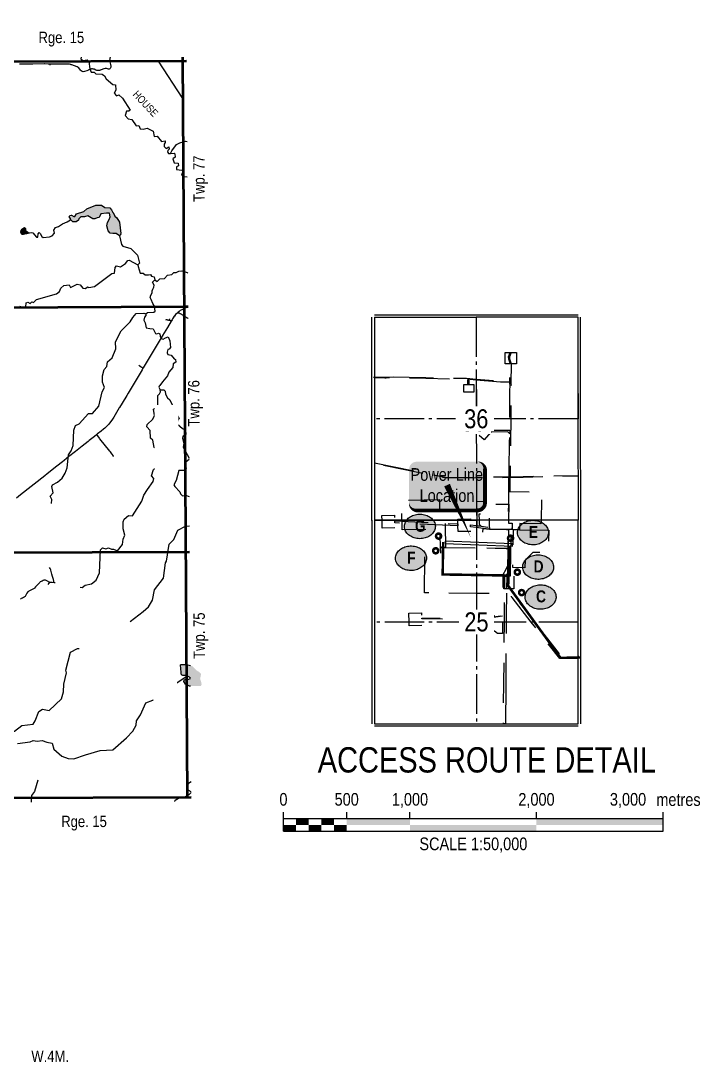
# Model space of a CAD drawing. Extents: x 393752 to 399280, y 6164171 to 6167808.
# Drawn here: x 397451 to 397987, y 6164447 to 6165274 of the extents above; entities that cross this region are included whole.
import ezdxf
from ezdxf.enums import TextEntityAlignment as Align

# ---------------------------------------------------------------- set-up
doc = ezdxf.new("R2010")
doc.units = 0
doc.header["$LTSCALE"] = 5
doc.linetypes.add('DASHED2', pattern=[9.525, 6.35, -3.175])
doc.linetypes.add('foc-QUARTERLINE', pattern=[33, 25, -3, 2, -3])
doc.layers.add('1', color=7, linetype='Continuous', lineweight=50, true_color=0x6e6e6e)
doc.layers.add('2', color=7, linetype='Continuous', true_color=0x6e6e6e)
for name, color, linetype in [('21', 160, 'Continuous'), ('24', 161, 'Continuous'), ('26', 160, 'Continuous'), ('30', 20, 'Continuous'), ('35', 37, 'Continuous'), ('36', 37, 'Continuous'), ('CG-NOTES', 7, 'Continuous'), ('DETAIL-T', 7, 'Continuous'), ('L-2', 7, 'Continuous'), ('L-QSEC', 8, 'foc-QUARTERLINE'), ('L-SEC', 7, 'Continuous'), ('L-SECQ', 8, 'foc-QUARTERLINE'), ('P-PROPOSED', 10, 'Continuous'), ('RoadSeg', 57, 'DASHED2'), ('ROUTE-MAP-ROUTE', 90, 'Continuous'), ('S-7', 6, 'Continuous'), ('T-WATER-H', 133, 'Continuous')]:
    doc.layers.add(name, color=color, linetype=linetype)
doc.styles.add('120', font='ARIALN.TTF', dxfattribs={"height": 13})
doc.styles.add('80', font='ARIALN.TTF', dxfattribs={"height": 10})
doc.styles.add('80CG', font='ARIALN.TTF', dxfattribs={"height": 10})
doc.styles.add('BOLD', font='ARIALNB.TTF')

# ---------------------------------------------------------------- blocks, each defined once
blk = doc.blocks.new('*U288')
at = {"color": 0}
for p, q in [((-150, 0), (-150, 15)), ((-150, 10), (150.24, 10)), ((-100, 10), (-100, 15)), ((-50, 10), (-50, 15)), ((50, 10), (50, 15)), ((150.24, 0), (150.24, 15)), ((-150, 0), (150.24, 0))]:
    blk.add_line(p, q, dxfattribs=at)
for points in [[(-140, 10), (-130, 10), (-140, 5), (-130, 5)], [(-120, 10), (-110, 10), (-120, 5), (-110, 5)], [(-100, 10), (-50, 10), (-100, 5), (-50, 5)], [(50, 10), (150.24, 10), (50, 5), (150.24, 5)], [(-150, 5), (-140, 5), (-150, 0), (-140, 0)], [(-130, 5), (-120, 5), (-130, 0), (-120, 0)], [(-110, 5), (-100, 5), (-110, 0), (-100, 0)], [(-50, 5), (50, 5), (-50, 0), (50, 0)]]:
    blk.add_solid(points, dxfattribs=at)
at = {"color": 0, "style": '80'}
blk.add_text('metres', height=10, dxfattribs=at).set_placement((162.24, 20), align=Align.CENTER)
at = {"color": 0, "char_height": 10, "style": '80'}
for s, insert, attachment_point in [('0', (-150, 30.21), 2), ('500', (-100, 30.21), 2), ('1,000', (-50, 30.21), 2), ('2,000', (50, 30.21), 2), ('3,000', (136.7, 30.22), 3), ('SCALE 1:50,000', (0.12, -5), 2)]:
    blk.add_mtext(s, dxfattribs=dict(at, insert=insert, attachment_point=attachment_point))
blk = doc.blocks.new('AA')
at = {"const_width": 4}
blk.add_lwpolyline([(-1, 0, 1), (1, 0, 1)], format="xyb", close=True, dxfattribs=at)
blk.add_circle((0, 0), 2)
blk = doc.blocks.new('Route_Letters')
h = blk.add_hatch(color=255)
h.dxf.hatch_style = 1
edge = h.paths.add_edge_path()
edge.add_ellipse((-0.12, 0.46), major_axis=(-11.97, 0), ratio=0.789318, start_angle=0, end_angle=360)
at = {"color": 5}
blk.add_open_spline([(-12.34, 0.46), (-12.34, -0.25), (-12.24, -0.97), (-11.72, -2.79), (-11.14, -3.88), (-9.56, -5.81), (-8.54, -6.66), (-6.22, -8.02), (-4.9, -8.54), (-2.12, -9.17), (-0.66, -9.3), (2.22, -9.13), (3.64, -8.84), (6.27, -7.89), (7.48, -7.22), (9.54, -5.6), (10.38, -4.64), (11.6, -2.54), (11.97, -1.4), (12.18, 0.91), (12.02, 2.08), (11.2, 4.3), (10.54, 5.35), (8.8, 7.2), (7.72, 7.99), (5.29, 9.24), (3.93, 9.68), (1.11, 10.18), (-0.35, 10.23), (-3.22, 9.91), (-4.61, 9.55), (-7.16, 8.47), (-8.32, 7.75), (-10.24, 6.02), (-11, 5.02), (-12.05, 2.86), (-12.32, 1.7), (-12.34, 0.52), (-12.34, 0.49), (-12.34, 0.46)], degree=3, knots=[0, 0, 0, 0, 0.219529, 0.219529, 0.575727, 0.575727, 0.931924, 0.931924, 1.288121, 1.288121, 1.644318, 1.644318, 2.000515, 2.000515, 2.356712, 2.356712, 2.712909, 2.712909, 3.069107, 3.069107, 3.425304, 3.425304, 3.781501, 3.781501, 4.137698, 4.137698, 4.493895, 4.493895, 4.850092, 4.850092, 5.20629, 5.20629, 5.562487, 5.562487, 5.918684, 5.918684, 6.274881, 6.274881, 6.283185, 6.283185, 6.283185, 6.283185], dxfattribs=at)
at = {"color": 14, "style": 'BOLD'}
blk.add_attdef('A', text='', height=9.5, dxfattribs=at).set_placement((0.22, 0.98), align=Align.MIDDLE)
blk = doc.blocks.new('*U452')
h = blk.add_hatch(color=255)
edge = h.paths.add_edge_path()
edge.add_line((-24, -20), (24, -20))
edge.add_arc((24, -14), 6, 270, 360)
edge.add_line((30, -14), (30, 12.5))
edge.add_arc((24, 12.5), 6, 0, 90)
edge.add_line((24, 18.5), (-24, 18.5))
edge.add_arc((-24, 12.5), 6, 90, 180)
edge.add_line((-30, 12.5), (-30, -14))
edge.add_arc((-24, -14), 6, 180, 270)
at = {"color": 14, "flags": 128}
blk.add_lwpolyline([(-24, -20, 3, 3, 0), (24, -20, 3, 3, 0.414214), (30, -14, 3, 3, 0), (30, 12.5, 3, 0, 0.414214), (24, 18.5, 0, 0, 0), (-24, 18.5, 0, 0, 0.414214), (-30, 12.5, 0, 0, 0), (-30, -14, 0, 3, 0.414214)], format="xyseb", close=True, dxfattribs=at)
at = {"color": 14, "style": '80'}
blk.add_attdef('ENTER_TEXT_001', (-26.85, -4.92), '', height=10, dxfattribs=at)

msp = doc.modelspace()

# ---------------------------------------------------------------- hatches: boundary and pattern name
at = {"layer": 'T-WATER-H'}
h = msp.add_hatch(color=256, dxfattribs=at)
h.dxf.hatch_style = 1
h.paths.add_polyline_path([(397528.642, 6165103.708), (397526.15, 6165105.465), (397523.403, 6165105.475), (397521.405, 6165105.732), (397519.664, 6165107.737), (397518.678, 6165111.737), (397519.186, 6165114.233), (397520.443, 6165116.726), (397521.199, 6165118.722), (397520.71, 6165121.721), (397518.462, 6165121.729), (397513.964, 6165120.996), (397512.705, 6165118.253), (397510.956, 6165118.009), (397509.204, 6165117.016), (397507.707, 6165117.271), (397503.718, 6165119.534), (397500.968, 6165118.794), (397498.22, 6165118.804), (397496.466, 6165117.062), (397496.213, 6165116.064), (397494.461, 6165114.821), (397491.713, 6165114.831), (397490.469, 6165116.084), (397489.97, 6165116.336), (397489.973, 6165117.335), (397488.979, 6165118.837), (397489.482, 6165119.835), (397490.482, 6165120.081), (397490.732, 6165120.08), (397492.477, 6165119.074), (397493.476, 6165119.071), (397494.731, 6165121.065), (397500.483, 6165123.042), (397502.987, 6165125.032), (397509.991, 6165128.004), (397514.487, 6165127.988), (397517.228, 6165126.23), (397520.973, 6165125.717), (397522.467, 6165124.213), (397523.459, 6165122.211), (397523.709, 6165122.21), (397524.948, 6165119.208), (397526.692, 6165117.953), (397528.678, 6165114.449), (397529.647, 6165105.453), (397529.396, 6165105.204), (397529.644, 6165104.703)])
h = msp.add_hatch(color=256, dxfattribs=at)
h.dxf.hatch_style = 1
h.paths.add_polyline_path([(397451.068, 6165107.854), (397451.746, 6165108.991), (397452.3, 6165109.51), (397453.013, 6165109.983), (397453.534, 6165110.174), (397453.962, 6165110.144), (397454.392, 6165109.559), (397454.5, 6165107.894), (397456.346, 6165106.618), (397456.611, 6165106.296), (397456.66, 6165105.901), (397455.264, 6165105.333), (397452.877, 6165104.751), (397451.535, 6165104.859), (397451.135, 6165105.395), (397450.829, 6165106.212), (397450.801, 6165106.955)])
h = msp.add_hatch(color=256, dxfattribs=at)
h.dxf.hatch_style = 1
h.paths.add_polyline_path([(397581.716, 6164755.903), (397580.674, 6164756.138), (397578.708, 6164756.152), (397577.67, 6164756.612), (397577.348, 6164757.894), (397577.247, 6164762.215), (397576.786, 6164763.847), (397576.81, 6164764.523), (397577.286, 6164764.887), (397581.197, 6164764.82), (397581.661, 6164764.701), (397586.187, 6164763.548), (397589.423, 6164760.286), (397591.417, 6164759.028), (397593.159, 6164757.272), (397592.397, 6164753.528), (397593.138, 6164751.277), (397593.63, 6164749.026), (397592.876, 6164747.781), (397583.884, 6164747.821), (397581.76, 6164748.895), (397580.893, 6164749.333), (397579.401, 6164751.338), (397580.155, 6164752.834), (397581.734, 6164752.984), (397582.654, 6164753.072), (397584.905, 6164753.811), (397583.909, 6164754.815), (397582.498, 6164755.726)])

# ---------------------------------------------------------------- linework, layer by layer
at = {"color": 14, "flags": 128}
msp.add_lwpolyline([(397806.215, 6164865.396, 0, 4.995, 0), (397787.512, 6164906.632, 0, 0, 0)], format="xyseb", dxfattribs=at)
at = {"layer": '1'}
for p, q in [((397156.346, 6165240.443), (397581.664, 6165241.987)), ((397582.32, 6164659.626), (397578.648, 6165244.963)), ((397384.514, 6165046.901), (397579.884, 6165047.869)), ((397579.884, 6165047.869), (397582.882, 6165047.891)), ((396961.219, 6164852.061), (397584.1, 6164853.796)), ((397585.317, 6164659.642), (396994.053, 6164657.862))]:
    msp.add_line(p, q, dxfattribs=at)
at = {"layer": '2'}
for p, q in [((397383.731, 6165241.001), (397578.667, 6165241.965)), ((397578.667, 6165241.965), (397578.648, 6165244.963)), ((397578.667, 6165241.965), (397581.664, 6165241.987)), ((397579.884, 6165047.869), (397578.667, 6165241.965)), ((397581.102, 6164853.773), (397579.884, 6165047.869)), ((397385.298, 6164852.798), (397581.102, 6164853.773)), ((397581.102, 6164853.773), (397584.1, 6164853.796)), ((397581.661, 6164764.701), (397581.102, 6164853.773)), ((397581.716, 6164755.903), (397581.661, 6164764.701)), ((397581.734, 6164752.984), (397581.716, 6164755.903)), ((397581.76, 6164748.895), (397581.734, 6164752.984)), ((397582.32, 6164659.626), (397581.76, 6164748.895)), ((397412.533, 6164658.699), (397582.32, 6164659.626)), ((397582.32, 6164659.626), (397585.317, 6164659.642))]:
    msp.add_line(p, q, dxfattribs=at)
at = {"layer": '24'}
for points in [[(397498.532, 6165244.907), (397498.174, 6165243.503), (397499.667, 6165242.248), (397503.165, 6165242.732), (397504.408, 6165241.477), (397505.131, 6165235.73), (397506.367, 6165232.977), (397508.615, 6165232.967), (397510.107, 6165231.712), (397515.101, 6165231.44), (397516.844, 6165230.183), (397518.082, 6165227.93), (397523.306, 6165223.411), (397525.552, 6165223.151), (397525.782, 6165218.904), (397524.522, 6165216.412), (397526.261, 6165214.406), (397528.262, 6165215.146), (397530.998, 6165212.636), (397537.198, 6165203.117), (397536.195, 6165202.373), (397534.196, 6165202.132), (397533.182, 6165198.89), (397535.667, 6165196.131), (397538.412, 6165195.619), (397541.885, 6165190.608), (397543.884, 6165190.848), (397545.122, 6165188.345), (397547.368, 6165188.085), (397550.618, 6165188.819), (397555.353, 6165186.549), (397556.083, 6165182.3), (397558.581, 6165182.538), (397561.809, 6165178.277), (397564.808, 6165178.763), (397564.802, 6165177.514), (397564.047, 6165176.268), (397564.038, 6165174.27), (397565.529, 6165172.765), (397567.783, 6165174.003), (397568.025, 6165172.254), (397566.771, 6165171.26), (397566.516, 6165170.013), (397567.509, 6165168.759), (397569.007, 6165168.752)], [(397569.007, 6165168.752), (397570.017, 6165170.995), (397573.786, 6165175.973), (397576.289, 6165177.211), (397580.791, 6165178.438), (397582.064, 6165178.25)], [(397569.007, 6165168.752), (397571.756, 6165168.989), (397572.503, 6165168.486), (397572.741, 6165165.987), (397570.736, 6165164.498), (397571.971, 6165161.494), (397574.967, 6165161.231), (397575.206, 6165158.981), (397573.704, 6165158.239), (397573.695, 6165156.241), (397577.938, 6165155.721), (397578.682, 6165154.469), (397577.67, 6165151.726), (397579.414, 6165150.718), (397582.24, 6165150.319)], [(397456.66, 6165105.901), (397457.547, 6165106.159), (397459.014, 6165106.233), (397460.323, 6165106.043), (397463.054, 6165102.533), (397464.053, 6165102.529), (397464.316, 6165105.276), (397465.319, 6165106.271), (397466.065, 6165105.518), (397467.303, 6165103.264), (397468.299, 6165102.51), (397473.296, 6165102.987), (397475.547, 6165103.727), (397477.305, 6165105.718), (397476.817, 6165108.218), (397478.075, 6165110.212), (397480.577, 6165111.2), (397483.583, 6165113.185), (397487.337, 6165114.667), (397489.97, 6165116.336)], [(397528.642, 6165103.708), (397530.21, 6165096.733), (397531.204, 6165095.479), (397537.689, 6165093.699), (397542.909, 6165088.427), (397544.378, 6165082.173), (397543.122, 6165080.679)], [(397449.563, 6165048.118), (397453.303, 6165046.851), (397454.805, 6165047.594), (397454.82, 6165050.843), (397456.321, 6165051.336), (397458.064, 6165050.328), (397459.319, 6165051.572), (397460.815, 6165051.066), (397463.073, 6165053.305), (397478.828, 6165057.732), (397481.335, 6165059.72), (397482.347, 6165062.464), (397484.604, 6165064.453), (397488.852, 6165064.934), (397490.091, 6165062.929), (397495.348, 6165065.404), (397497.593, 6165064.894), (397499.829, 6165062.384), (397501.826, 6165062.125), (397503.33, 6165063.368), (397504.576, 6165062.863), (397508.826, 6165063.593), (397522.611, 6165074.026), (397524.86, 6165074.266), (397525.381, 6165078.762), (397526.386, 6165080.007), (397529.379, 6165079.243), (397533.387, 6165081.724), (397535.147, 6165084.215), (397536.397, 6165084.459), (397543.122, 6165080.679)], [(397543.122, 6165080.679), (397543.366, 6165079.428), (397545.089, 6165074.172), (397547.337, 6165074.161), (397549.079, 6165072.903), (397551.577, 6165072.891), (397553.076, 6165073.134), (397554.069, 6165071.88), (397556.065, 6165071.37), (397556.552, 6165068.868)], [(397556.552, 6165068.868), (397558.544, 6165067.609), (397560.552, 6165069.599), (397564.3, 6165070.081), (397566.56, 6165072.57), (397570.059, 6165073.053), (397571.565, 6165074.795), (397573.563, 6165074.786), (397575.566, 6165075.776), (397577.815, 6165076.015), (397582.054, 6165074.744), (397582.717, 6165074.242)], [(397549.432, 6165042.152), (397550.685, 6165043.146), (397555.931, 6165043.37), (397556.933, 6165044.116), (397556.453, 6165048.119), (397554.964, 6165050.126), (397553.731, 6165053.382), (397552.989, 6165054.886), (397553.498, 6165056.884), (397554.506, 6165058.629), (397554.513, 6165060.129), (397555.019, 6165061.626), (397555.776, 6165063.122), (397556.033, 6165064.621), (397554.796, 6165067.127), (397556.552, 6165068.868)], [(397475.032, 6164892.221), (397475.296, 6164895.221), (397473.811, 6164897.979), (397476.32, 6164900.466), (397475.346, 6164905.473), (397475.853, 6164906.971), (397479.608, 6164908.951), (397483.369, 6164912.182), (397485.886, 6164916.17), (397487.405, 6164920.413), (397488.454, 6164930.662), (397490.466, 6164933.652), (397491.985, 6164937.896), (397492.545, 6164950.149), (397493.812, 6164953.894), (397496.814, 6164955.129), (397504.096, 6164963.346), (397507.343, 6164963.329), (397512.365, 6164969.056), (397514.917, 6164980.299), (397516.932, 6164983.791), (397515.205, 6164988.051), (397515.23, 6164993.054), (397516.503, 6164998.049), (397518.762, 6165000.539), (397519.279, 6165004.038), (397522.791, 6165007.272), (397525.822, 6165014.26), (397525.6, 6165020.013), (397530.136, 6165028.493), (397537.164, 6165035.71), (397539.178, 6165039.201), (397541.941, 6165042.438), (397547.936, 6165042.659), (397549.432, 6165042.152)], [(397549.432, 6165042.152), (397549.425, 6165040.652), (397548.42, 6165039.406), (397547.909, 6165037.158), (397548.897, 6165034.903), (397549.385, 6165032.4), (397549.877, 6165030.897), (397552.621, 6165030.383), (397555.367, 6165030.12), (397557.098, 6165026.61), (397558.096, 6165026.355), (397559.597, 6165026.847), (397560.593, 6165026.342), (397560.833, 6165024.34), (397561.574, 6165022.585), (397563.07, 6165022.077), (397565.072, 6165023.068), (397567.074, 6165023.808), (397568.557, 6165020.799), (397569.031, 6165015.543), (397568.025, 6165014.047), (397566.775, 6165013.804), (397566.266, 6165011.805), (397566.263, 6165011.305), (397566.755, 6165009.801), (397569.5, 6165009.286), (397571.983, 6165006.521), (397572.979, 6165006.016), (397573.218, 6165003.763), (397571.214, 6165002.522), (397570.949, 6164999.521), (397567.686, 6164996.035), (397566.672, 6164993.038), (397562.653, 6164988.305), (397560.64, 6164985.314), (397560.138, 6164984.816), (397559.885, 6164984.067), (397560.874, 6164982.059)], [(397497.679, 6164825.834), (397499.177, 6164825.825), (397501.682, 6164827.56), (397506.68, 6164828.53), (397510.19, 6164831.509), (397512.964, 6164837.243), (397513.552, 6164855.491), (397515.307, 6164856.981), (397517.8, 6164856.216), (397520.051, 6164856.953), (397522.293, 6164855.939), (397524.04, 6164855.929), (397527.03, 6164854.661), (397531.049, 6164859.638), (397531.569, 6164863.886), (397532.834, 6164867.13), (397531.61, 6164872.139), (397531.637, 6164877.641), (397532.396, 6164879.638), (397535.906, 6164882.618), (397538.901, 6164882.35), (397546.449, 6164894.062), (397547.971, 6164898.806), (397550.74, 6164903.293), (397555.265, 6164909.521), (397555.776, 6164911.77), (397554.04, 6164914.032), (397555.563, 6164919.028), (397561.827, 6164923.495), (397563.338, 6164925.989), (397557.893, 6164935.53), (397556.149, 6164936.291), (397554.93, 6164942.053), (397553.191, 6164943.815), (397552.971, 6164949.822), (397550.239, 6164952.59), (397550.498, 6164954.59), (397555.014, 6164958.819), (397556.276, 6164961.565), (397555.552, 6164966.574), (397557.057, 6164967.817), (397558.057, 6164968.061), (397559.064, 6164969.808), (397559.103, 6164977.565), (397560.358, 6164978.809), (397561.115, 6164980.306), (397560.874, 6164982.059)], [(397560.874, 6164982.059), (397563.62, 6164982.044), (397564.864, 6164981.037), (397565.101, 6164978.533), (397566.584, 6164975.522), (397568.574, 6164974.009), (397575.739, 6164958.953), (397574.989, 6164958.707), (397574.222, 6164955.207), (397578.448, 6164951.428), (397580.939, 6164950.412), (397581.17, 6164946.657), (397578.667, 6164945.42), (397578.408, 6164943.669), (397579.637, 6164939.908), (397579.122, 6164936.657), (397583.634, 6164927.95)], [(397583.642, 6164926.811), (397581.31, 6164925.131), (397580.314, 6164925.638), (397580.059, 6164924.638), (397581.285, 6164920.126), (397579.777, 6164918.133), (397575.532, 6164918.158), (397573.496, 6164910.413), (397571.731, 6164906.921), (397572.472, 6164905.415), (397576.446, 6164901.387), (397576.937, 6164899.633), (397578.427, 6164898.123), (397580.926, 6164898.608), (397583.825, 6164897.542)], [(397537.245, 6164798.853), (397547.27, 6164806.789), (397551.532, 6164810.513), (397554.803, 6164815.742), (397556.34, 6164823.981), (397563.376, 6164833.188), (397564.932, 6164845.18), (397565.937, 6164846.424), (397568.001, 6164859.914), (397571.514, 6164863.644), (397574.797, 6164871.127), (397580.803, 6164874.092), (397583.971, 6164874.317)], [(397437.194, 6164707.748), (397439.202, 6164709.985), (397445.704, 6164712.197), (397451.468, 6164716.66), (397460.461, 6164717.608), (397461.972, 6164720.347), (397465.002, 6164727.574), (397467.758, 6164729.556), (397473.246, 6164728.525), (397482.777, 6164737.712), (397484.551, 6164743.198), (397484.579, 6164749.193), (397486.869, 6164758.173), (397486.38, 6164760.425), (397489.943, 6164774.646), (397495.449, 6164777.362), (397496.698, 6164777.604)], [(397448.155, 6164702.442), (397458.148, 6164703.635), (397460.4, 6164704.621), (397463.643, 6164704.103), (397467.642, 6164704.83), (397471.38, 6164703.31), (397475.371, 6164702.538), (397476.847, 6164697.785), (397483.063, 6164692.256), (397488.049, 6164690.479), (397492.542, 6164690.204), (397501.795, 6164693.396), (397513.545, 6164696.824), (397523.534, 6164697.265), (397534.315, 6164706.94), (397539.333, 6164712.155), (397541.852, 6164716.884), (397542.118, 6164720.379), (397545.385, 6164725.105), (397549.424, 6164734.571), (397554.926, 6164736.537), (397556.179, 6164737.528), (397556.2, 6164742.024), (397556.96, 6164744.268), (397562.456, 6164744.984), (397564.712, 6164746.969), (397567.963, 6164748.198), (397570.959, 6164748.181), (397581.247, 6164755.345), (397582.498, 6164755.726)], [(397464.248, 6164673.384), (397461.46, 6164664.411), (397459.198, 6164661.177), (397458.946, 6164655.954)], [(397585.29, 6164664.107), (397583.061, 6164665.46), (397582.567, 6164666.711), (397583.336, 6164670.95), (397585.237, 6164672.454)], [(397572.518, 6164656.574), (397572.788, 6164657.533), (397577.045, 6164660.254), (397579.539, 6164659.74), (397583.794, 6164661.962), (397585.292, 6164663.656)]]:
    msp.add_lwpolyline(points, dxfattribs=at)
at = {"layer": '26'}
msp.add_line((397582.498, 6164755.726), (397581.716, 6164755.903), dxfattribs=at)
for points in [[(397489.97, 6165116.336), (397489.973, 6165117.335), (397488.979, 6165118.837), (397489.482, 6165119.835), (397490.482, 6165120.081), (397490.732, 6165120.08), (397492.477, 6165119.074), (397493.476, 6165119.071), (397494.731, 6165121.065), (397500.483, 6165123.042), (397502.987, 6165125.032), (397509.991, 6165128.004), (397514.487, 6165127.988), (397517.228, 6165126.23), (397520.973, 6165125.717), (397522.467, 6165124.213), (397523.459, 6165122.211), (397523.709, 6165122.21), (397524.948, 6165119.208), (397526.692, 6165117.953), (397528.678, 6165114.449), (397529.647, 6165105.453), (397529.396, 6165105.204), (397529.644, 6165104.703), (397528.642, 6165103.708)], [(397523.403, 6165105.475), (397521.405, 6165105.732), (397519.664, 6165107.737), (397518.678, 6165111.737), (397519.186, 6165114.233), (397520.443, 6165116.726), (397521.199, 6165118.722), (397520.71, 6165121.721), (397518.462, 6165121.729), (397513.964, 6165120.996), (397512.705, 6165118.253), (397510.956, 6165118.009), (397509.204, 6165117.016), (397507.707, 6165117.271), (397503.718, 6165119.534), (397500.968, 6165118.794), (397498.22, 6165118.804), (397496.466, 6165117.062), (397496.213, 6165116.064), (397494.461, 6165114.821), (397491.713, 6165114.831), (397490.469, 6165116.084), (397489.97, 6165116.336)], [(397456.66, 6165105.901), (397455.264, 6165105.333), (397452.877, 6165104.751), (397451.535, 6165104.859), (397451.135, 6165105.395), (397450.829, 6165106.212), (397450.801, 6165106.955), (397451.068, 6165107.854)], [(397451.068, 6165107.854), (397451.746, 6165108.991), (397452.3, 6165109.51), (397453.013, 6165109.983), (397453.534, 6165110.174), (397453.962, 6165110.144), (397454.392, 6165109.559), (397454.5, 6165107.894), (397456.346, 6165106.618), (397456.611, 6165106.296), (397456.66, 6165105.901)], [(397528.642, 6165103.708), (397526.15, 6165105.465), (397523.403, 6165105.475)], [(397577.348, 6164757.894), (397577.247, 6164762.215), (397576.786, 6164763.847), (397576.81, 6164764.523), (397577.286, 6164764.887), (397581.197, 6164764.82), (397581.661, 6164764.701)], [(397581.661, 6164764.701), (397584.663, 6164763.937)], [(397581.716, 6164755.903), (397580.674, 6164756.138), (397578.708, 6164756.152), (397577.67, 6164756.612), (397577.348, 6164757.894)], [(397581.76, 6164748.895), (397580.893, 6164749.333), (397579.401, 6164751.338), (397580.155, 6164752.834), (397581.734, 6164752.984)], [(397581.734, 6164752.984), (397582.654, 6164753.072), (397584.727, 6164753.753)], [(397584.726, 6164753.992), (397583.909, 6164754.815), (397582.498, 6164755.726)], [(397584.764, 6164747.817), (397583.884, 6164747.821), (397581.76, 6164748.895)]]:
    msp.add_lwpolyline(points, dxfattribs=at)
at = {"layer": '30'}
for p, q in [((397535.557, 6164979.439), (397534.38, 6164977.482)), ((397471.524, 6164915.504), (397469.745, 6164914.091))]:
    msp.add_line(p, q, dxfattribs=at)
for points in [[(397578.853, 6165212.2), (397559.443, 6165241.87)], [(397574.523, 6165042.873), (397574.404, 6165042.775), (397573.99, 6165042.408), (397573.047, 6165041.433), (397572.145, 6165040.308), (397572.012, 6165040.141), (397571.222, 6165038.994), (397570.693, 6165038.16), (397570.273, 6165037.391), (397569.679, 6165036.413)], [(397582.885, 6165047.395), (397582.583, 6165047.274), (397582.538, 6165047.256), (397581.217, 6165046.665), (397580.38, 6165046.382), (397579.622, 6165046.021), (397578.55, 6165045.579), (397577.904, 6165045.262), (397576.693, 6165044.553), (397575.832, 6165043.948), (397575.138, 6165043.378), (397574.523, 6165042.873)], [(397569.679, 6165036.413), (397569.554, 6165036.209), (397566.518, 6165031.132), (397562.74, 6165024.817), (397562.643, 6165024.655), (397562.546, 6165024.493), (397562.503, 6165024.422), (397562.406, 6165024.259), (397550.678, 6165004.682), (397547.409, 6164999.223), (397547.254, 6164998.966)], [(397547.254, 6164998.966), (397546.495, 6164997.698), (397535.557, 6164979.439)], [(397534.38, 6164977.482), (397530.747, 6164971.44), (397530.699, 6164971.361), (397528.727, 6164968.049), (397528.504, 6164967.673), (397524.087, 6164960.254), (397522.666, 6164958.053), (397520.836, 6164955.6), (397520.133, 6164954.756), (397519.258, 6164953.793), (397517.122, 6164951.742), (397515.986, 6164950.782), (397514.169, 6164949.362), (397511.407, 6164947.181), (397510.668, 6164946.542)], [(397510.668, 6164946.542), (397508.859, 6164945.173), (397506.839, 6164943.544), (397504.797, 6164941.952), (397503.837, 6164941.1), (397499.206, 6164937.465), (397494.032, 6164933.339), (397491.926, 6164931.704), (397491.769, 6164931.582), (397491.612, 6164931.46), (397490.715, 6164930.764), (397490.558, 6164930.642), (397490.401, 6164930.52), (397488.636, 6164929.15), (397484.911, 6164926.119), (397483.584, 6164925.067), (397479.276, 6164921.651), (397471.524, 6164915.504)], [(397469.745, 6164914.091), (397450.548, 6164898.986), (397447.281, 6164896.333), (397447.24, 6164896.301)]]:
    msp.add_lwpolyline(points, dxfattribs=at)
at = {"layer": '35'}
msp.add_lwpolyline([(397547.254, 6164998.966), (397546.324, 6164999.488), (397545.931, 6164999.925), (397545.523, 6165000.28), (397545.135, 6165000.507), (397544.486, 6165001.02), (397544.283, 6165001.145), (397543.96, 6165001.344)], dxfattribs=at)
at = {"layer": '36'}
for p, q in [((397473.653, 6165239.539), (397473.641, 6165238.728)), ((397505.58, 6165235.37), (397505.923, 6165233.723)), ((397477.895, 6164829.405), (397477.106, 6164829.499))]:
    msp.add_line(p, q, dxfattribs=at)
for points in [[(397473.653, 6165239.539), (397472.457, 6165239.542), (397469.477, 6165239.55), (397469.469, 6165239.55), (397469.293, 6165239.551), (397460.276, 6165239.366), (397452.467, 6165239.345), (397449.587, 6165239.337)], [(397505.58, 6165235.37), (397504.347, 6165234.844), (397503.931, 6165234.679), (397503.573, 6165234.484), (397502.809, 6165234.192), (397501.066, 6165233.61), (397500.072, 6165233.457), (397499.101, 6165233.667), (397498.277, 6165234.218), (397497.816, 6165234.75), (397496.447, 6165236.476), (397495.914, 6165236.887), (397495.147, 6165237.194), (397490.999, 6165238.771), (397490.316, 6165239.011), (397490.155, 6165239.068), (397490.08, 6165239.094), (397489.103, 6165239.311), (397488.942, 6165239.347), (397488.782, 6165239.361), (397487.863, 6165239.445), (397487.371, 6165239.463), (397486.25, 6165239.506), (397476.693, 6165239.531), (397476.675, 6165239.531), (397476.067, 6165239.533), (397474.574, 6165239.537), (397473.653, 6165239.539)], [(397521.572, 6165239.049), (397521.806, 6165237.753), (397521.816, 6165237.018), (397521.7, 6165236.491), (397521.413, 6165235.916), (397520.995, 6165235.609), (397520.564, 6165235.487), (397520.064, 6165235.552), (397518.309, 6165236.044), (397517.851, 6165236.104), (397517.403, 6165236.014), (397516.208, 6165235.63), (397514.091, 6165234.806), (397513.592, 6165234.658), (397513.569, 6165234.651), (397513.462, 6165234.631), (397512.926, 6165234.531), (397512.359, 6165234.426), (397511.543, 6165234.361), (397510.78, 6165234.467), (397510.07, 6165234.724), (397508.546, 6165235.377), (397507.873, 6165235.584), (397507.23, 6165235.683), (397506.68, 6165235.669), (397506.044, 6165235.528), (397505.58, 6165235.37)], [(397521.364, 6165244.923), (397521.3, 6165244.735), (397521.105, 6165244.1), (397520.996, 6165243.617), (397520.947, 6165243.165), (397520.942, 6165243.059), (397520.918, 6165242.474), (397521.01, 6165241.741), (397521.11, 6165241.286), (397521.572, 6165239.049)], [(397582.942, 6165038.331), (397582.915, 6165038.339), (397582.562, 6165038.497), (397582.225, 6165038.716), (397581.957, 6165038.963), (397581.549, 6165039.207), (397581.144, 6165039.354), (397580.698, 6165039.396), (397580.021, 6165039.582), (397579.738, 6165039.732), (397579.459, 6165040.045), (397579.121, 6165040.338), (397578.655, 6165040.869), (397578.263, 6165041.174), (397577.845, 6165041.505), (397577.341, 6165041.79), (397576.556, 6165042.112), (397575.84, 6165042.462), (397574.997, 6165042.687), (397574.523, 6165042.873)], [(397567.962, 6165036.795), (397567.8, 6165036.782), (397567.178, 6165036.958), (397566.651, 6165037.159), (397566.322, 6165037.22), (397566.078, 6165037.265), (397565.486, 6165037.18), (397564.965, 6165037.096)], [(397567.962, 6165036.795), (397568.171, 6165037.195), (397568.328, 6165037.602), (397568.393, 6165037.842), (397568.388, 6165038.055)], [(397569.679, 6165036.413), (397569.087, 6165036.622), (397568.562, 6165036.729), (397568.227, 6165036.816), (397567.962, 6165036.795)], [(397523.534, 6164929.213), (397523.911, 6164929.71), (397522.752, 6164931.263), (397521.484, 6164932.962), (397521.092, 6164933.45), (397513.244, 6164943.222), (397512.803, 6164943.829), (397510.668, 6164946.542)], [(397477.106, 6164829.499), (397476.443, 6164832.114), (397475.804, 6164834.292), (397475.272, 6164836.106), (397474.385, 6164839.29), (397474.302, 6164839.578), (397474.156, 6164840.078), (397473.831, 6164840.651), (397473.317, 6164841.394)], [(397473.255, 6164829.884), (397472.611, 6164830.215), (397472.258, 6164830.423), (397471.306, 6164830.877), (397470.68, 6164831.328), (397470.232, 6164831.535), (397470.065, 6164831.564), (397469.835, 6164831.605), (397469.458, 6164831.597), (397468.898, 6164831.476), (397468.286, 6164831.248), (397467.478, 6164830.785), (397466.683, 6164830.446), (397466.085, 6164830.115), (397465.728, 6164829.767), (397464.554, 6164828.452), (397462.448, 6164826.347), (397461.572, 6164825.252), (397461.198, 6164824.919), (397460.799, 6164824.673), (397458.666, 6164823.66), (397458.013, 6164823.381), (397457.609, 6164823.107), (397457.133, 6164822.903), (397456.695, 6164822.646), (397456.289, 6164822.292), (397455.541, 6164821.129), (397454.948, 6164820.035), (397454.131, 6164818.643), (397453.736, 6164818.22), (397453.384, 6164817.959), (397452.849, 6164817.677), (397451.919, 6164817.264), (397451.081, 6164816.95), (397450.363, 6164816.574)], [(397473.255, 6164829.884), (397473.255, 6164829.884), (397472.859, 6164829.137), (397472.019, 6164828.139)], [(397477.106, 6164829.499), (397475.392, 6164829.702), (397474.653, 6164829.707), (397474.585, 6164829.708), (397473.83, 6164829.706), (397473.418, 6164829.801), (397473.255, 6164829.884)]]:
    msp.add_lwpolyline(points, dxfattribs=at)
at = {"layer": 'L-QSEC', "color": 253, "ltscale": 0.25}
msp.add_line((397810.589, 6164958.968), (397730.208, 6164958.968), dxfattribs=at)
at = {"layer": 'L-SEC'}
for p, q in [((397730.208, 6165041.358), (397810.589, 6165041.358)), ((397730.208, 6165039.348), (397810.589, 6165039.348))]:
    msp.add_line(p, q, dxfattribs=at)
at = {"layer": 'L-SEC', "color": 253}
for p, q in [((397728.199, 6164958.968), (397728.199, 6165039.348)), ((397730.208, 6165039.348), (397730.208, 6164958.968)), ((397728.199, 6164878.587), (397728.199, 6164958.968)), ((397730.208, 6164958.968), (397730.208, 6164878.587)), ((397810.589, 6164878.587), (397730.208, 6164878.587))]:
    msp.add_line(p, q, dxfattribs=at)
at = {"layer": 'L-SEC', "color": 253, "flags": 128}
for points in [[(397810.589, 6165041.359), (397891.027, 6165041.359)], [(397891.027, 6165039.348), (397810.589, 6165039.348)], [(397890.895, 6165039.37), (397890.939, 6164999.232)], [(397892.947, 6164999.237), (397892.902, 6165039.374)], [(397890.877, 6164999.246), (397890.942, 6164959.104)], [(397890.939, 6164999.232), (397890.984, 6164959.095)], [(397892.991, 6164959.099), (397892.947, 6164999.237)], [(397890.942, 6164959.104), (397891.165, 6164878.856)], [(397893.177, 6164878.856), (397892.949, 6164959.109)], [(397728.278, 6164878.856), (397728.278, 6164878.88)], [(397728.278, 6164798.418), (397728.278, 6164878.856)], [(397730.289, 6164878.88), (397730.289, 6164878.856)], [(397730.289, 6164878.856), (397730.289, 6164798.418)], [(397810.727, 6164878.856), (397730.289, 6164878.856)], [(397810.718, 6164878.834), (397770.547, 6164878.845)], [(397850.884, 6164878.833), (397810.718, 6164878.834)], [(397891.165, 6164878.856), (397810.727, 6164878.856)], [(397891.05, 6164878.831), (397850.884, 6164878.833)], [(397891.165, 6164798.418), (397891.165, 6164878.856)], [(397893.177, 6164798.418), (397893.177, 6164878.856)], [(397728.278, 6164717.98), (397728.278, 6164798.418)], [(397730.289, 6164798.418), (397730.289, 6164717.98)], [(397891.165, 6164717.98), (397891.165, 6164798.418)], [(397893.177, 6164717.98), (397893.177, 6164798.418)], [(397730.289, 6164717.98), (397810.727, 6164717.98)], [(397810.727, 6164715.969), (397730.289, 6164715.969)], [(397810.727, 6164717.98), (397891.165, 6164717.98)], [(397891.165, 6164715.969), (397810.727, 6164715.969)]]:
    msp.add_lwpolyline(points, dxfattribs=at)
at = {"layer": 'L-SEC', "flags": 128}
for points in [[(397891.165, 6164878.856), (397891.165, 6164878.847)], [(397893.177, 6164878.856), (397893.177, 6164878.847)]]:
    msp.add_lwpolyline(points, dxfattribs=at)
at = {"layer": 'L-SECQ', "color": 253, "ltscale": 0.25, "flags": 128}
for points in [[(397810.497, 6165039.325), (397810.608, 6164962.07)], [(397810.589, 6165039.348), (397810.66, 6164962.102)], [(397890.922, 6164959.067), (397814.081, 6164959.076)], [(397810.618, 6164955.085), (397810.727, 6164878.826)], [(397810.727, 6164878.856), (397810.727, 6164798.418)], [(397810.727, 6164798.418), (397730.289, 6164798.418)], [(397810.727, 6164798.418), (397810.727, 6164717.98)], [(397891.165, 6164798.418), (397810.727, 6164798.418)]]:
    msp.add_lwpolyline(points, dxfattribs=at)
at = {"layer": 'P-PROPOSED', "flags": 128}
msp.add_lwpolyline([(397785.9, 6164860.431), (397839.233, 6164858.35), (397839.311, 6164860.348), (397785.9, 6164862.431)], close=True, dxfattribs=at)
at = {"layer": 'RoadSeg', "flags": 128}
for points in [[(397837.481, 6165011.513), (397835.993, 6165008.13), (397835.978, 6165006.433), (397837.26, 6165002.522), (397833.397, 6165002.564), (397833.503, 6165011.55), (397837.481, 6165011.513)], [(397837.453, 6164913.282), (397836.654, 6164913.267), (397836.527, 6164918.705), (397836.974, 6164940.889), (397837.007, 6164947.169), (397837.023, 6164950.187), (397837.069, 6164959.089), (397837.183, 6164981.253), (397837.325, 6164985.41), (397837.118, 6164986.932), (397837.127, 6164987.936), (397837.128, 6164988.035), (397837.135, 6164988.836), (397837.148, 6164990.227), (397837.26, 6165002.522), (397835.978, 6165006.433), (397835.993, 6165008.13), (397837.481, 6165011.513), (397838.28, 6165011.507), (397836.79, 6165007.958), (397836.778, 6165006.558), (397838.106, 6165002.508), (397837.917, 6164986.979), (397838.123, 6164985.476), (397837.982, 6164981.232), (397837.867, 6164959.089), (397837.773, 6164940.875), (397837.326, 6164918.707), (397837.453, 6164913.282)], [(397842.386, 6165002.587), (397842.384, 6165002.454), (397838.106, 6165002.508), (397836.778, 6165006.558), (397836.79, 6165007.958), (397838.28, 6165011.507), (397839.08, 6165011.494), (397842.49, 6165011.443), (397842.407, 6165004.427), (397842.386, 6165002.587)], [(397744.969, 6164992.241), (397757.631, 6164991.942), (397770.778, 6164991.632), (397792.377, 6164991.122), (397798.667, 6164991.26), (397800.595, 6164991.303), (397802.701, 6164991.128), (397802.783, 6164991.122), (397810.437, 6164990.487), (397829.876, 6164988.875), (397835.639, 6164988.764), (397835.805, 6164988.925), (397837.148, 6164990.227), (397837.135, 6164988.836), (397837.128, 6164988.035), (397837.127, 6164987.936), (397829.835, 6164988.077), (397810.438, 6164989.685), (397802.744, 6164990.324), (397802.666, 6164990.329), (397800.571, 6164990.503), (397798.652, 6164990.461), (397792.376, 6164990.323), (397770.817, 6164990.832), (397757.729, 6164991.141), (397744.975, 6164991.442), (397739.413, 6164991.225), (397738.296, 6164991.182), (397730.017, 6164991.343), (397730.017, 6164992.142), (397738.288, 6164991.981), (397739.414, 6164992.025), (397744.969, 6164992.241)], [(397804.029, 6164986.116), (397804.729, 6164986.117), (397808.722, 6164986.123), (397808.731, 6164980.131), (397800.743, 6164980.12), (397800.735, 6164986.111), (397804.029, 6164986.116)], [(397804.723, 6164990.159), (397804.729, 6164986.117), (397804.029, 6164986.116), (397804.023, 6164990.217), (397804.723, 6164990.159)], [(397837.023, 6164950.187), (397837.007, 6164947.169), (397835.503, 6164948.679), (397822.054, 6164948.588), (397816.841, 6164942.519), (397810.781, 6164947.724), (397817.287, 6164955.3), (397823.348, 6164950.094), (397837.023, 6164950.187)], [(397730.095, 6164924.374), (397786.964, 6164912.73), (397810.545, 6164912.984), (397836.224, 6164913.259), (397836.447, 6164913.264), (397847.689, 6164913.47), (397890.943, 6164914.282), (397890.944, 6164913.583), (397847.702, 6164912.771), (397836.231, 6164912.56), (397810.546, 6164912.284), (397786.896, 6164912.03), (397730.096, 6164923.66), (397730.095, 6164924.374)], [(397837.23, 6164911.78), (397837.114, 6164901.477), (397836.315, 6164901.49), (397836.43, 6164911.765), (397836.439, 6164912.563), (397837.239, 6164912.579), (397837.23, 6164911.78)], [(397861.776, 6164878.745), (397861.736, 6164876.124), (397844.943, 6164876.377), (397844.868, 6164871.381), (397838.908, 6164871.484), (397838.982, 6164876.488), (397836.827, 6164876.513), (397836.028, 6164876.522), (397836.054, 6164878.748), (397836.203, 6164891.47), (397836.315, 6164901.49), (397837.114, 6164901.477), (397862.112, 6164901.101), (397861.776, 6164878.745)], [(397785.953, 6164874.914), (397786.392, 6164857.254), (397782.394, 6164857.311), (397782.03, 6164871.925), (397752.081, 6164871.179), (397751.949, 6164876.504), (397751.911, 6164878.006), (397751.892, 6164878.768), (397751.497, 6164894.637), (397781.446, 6164895.382), (397781.86, 6164878.758), (397785.857, 6164878.757), (397785.915, 6164876.415), (397785.953, 6164874.914)], [(397812.881, 6164875.828), (397814.404, 6164874.132), (397811.415, 6164874.533), (397811.31, 6164878.751), (397811.187, 6164883.649), (397810.938, 6164893.632), (397818.924, 6164893.832), (397819.174, 6164883.849), (397812.685, 6164883.686), (397812.808, 6164878.751), (397812.881, 6164875.828)], [(397838.982, 6164876.488), (397838.908, 6164871.484), (397837.95, 6164871.498), (397836.751, 6164871.516), (397835.937, 6164871.528), (397834.453, 6164871.549), (397820.933, 6164871.746), (397820.96, 6164873.254), (397821.021, 6164876.712), (397821.051, 6164878.75), (397821.242, 6164891.688), (397836.203, 6164891.47), (397836.054, 6164878.748), (397836.028, 6164876.522), (397836.827, 6164876.513), (397838.982, 6164876.488)], [(397746.263, 6164872.889), (397736.281, 6164872.642), (397736.128, 6164878.773), (397736.032, 6164882.626), (397746.012, 6164882.872), (397746.115, 6164878.77), (397746.128, 6164878.276), (397746.166, 6164876.775), (397746.263, 6164872.889)], [(397796.069, 6164875.94), (397796.107, 6164874.439), (397746.166, 6164876.775), (397746.128, 6164878.276), (397796.069, 6164875.94)], [(397806.207, 6164870.088), (397796.22, 6164869.842), (397796.107, 6164874.439), (397796.069, 6164875.94), (397796, 6164878.755), (397795.974, 6164879.823), (397805.957, 6164880.073), (397805.99, 6164878.752), (397806.078, 6164875.248), (397806.116, 6164873.731), (397806.207, 6164870.088)], [(397820.96, 6164873.254), (397820.933, 6164871.746), (397815.948, 6164872.414), (397810.601, 6164873.13), (397806.116, 6164873.731), (397806.078, 6164875.248), (397810.599, 6164874.642), (397811.415, 6164874.533), (397814.404, 6164874.132), (397820.96, 6164873.254)], [(397835.937, 6164871.528), (397835.72, 6164856.56), (397834.225, 6164856.58), (397815.726, 6164856.841), (397815.948, 6164872.414), (397820.933, 6164871.746), (397834.453, 6164871.549), (397835.937, 6164871.528)], [(397837.417, 6164836.47), (397837.39, 6164834.688), (397837.224, 6164834.688), (397837.075, 6164834.688), (397836.191, 6164834.688), (397836.145, 6164834.688), (397835.391, 6164834.688), (397835.413, 6164836.492), (397835.456, 6164839.001), (397835.466, 6164839.639), (397835.72, 6164856.56), (397835.937, 6164871.528), (397836.751, 6164871.516), (397837.95, 6164871.498), (397837.417, 6164836.47)], [(397844.868, 6164871.381), (397867.913, 6164871.039), (397867.625, 6164853.295), (397855.354, 6164853.476), (397849.12, 6164847.26), (397849.095, 6164841.367), (397839.507, 6164841.523), (397839.963, 6164871.466), (397844.868, 6164871.381)], [(397835.721, 6164856.559), (397835.63, 6164850.57), (397835.519, 6164843.179), (397834.558, 6164841.194), (397833.973, 6164839.987), (397831.676, 6164835.592), (397831.534, 6164820.685), (397830.036, 6164820.706), (397810.685, 6164820.979), (397769.649, 6164821.557), (397769.935, 6164851.503), (397782.543, 6164851.314), (397782.394, 6164857.311), (397810.627, 6164856.913), (397815.726, 6164856.841), (397834.225, 6164856.58), (397835.721, 6164856.559)], [(397840.388, 6164834.688), (397840.387, 6164824.696), (397838.801, 6164824.696), (397838.423, 6164824.696), (397838.29, 6164824.697), (397837.801, 6164824.697), (397837.092, 6164824.697), (397836.046, 6164824.698), (397834.549, 6164824.696), (397833.95, 6164824.696), (397833.05, 6164824.696), (397832.393, 6164824.696), (397832.393, 6164827.147), (397832.393, 6164829.846), (397832.394, 6164834.689), (397833.164, 6164834.689), (397833.485, 6164834.689), (397835.031, 6164834.688), (397835.391, 6164834.688), (397836.145, 6164834.688), (397836.191, 6164834.688), (397837.075, 6164834.688), (397837.224, 6164834.688), (397837.39, 6164834.688), (397840.388, 6164834.688)], [(397834.551, 6164824.892), (397834.549, 6164824.696), (397834.214, 6164824.696), (397833.95, 6164824.696), (397833.05, 6164824.696), (397833.057, 6164825.478), (397833.062, 6164825.972), (397833.164, 6164834.689), (397833.167, 6164834.986), (397835.352, 6164836.639), (397835.416, 6164836.685), (397836.172, 6164837.256), (397836.228, 6164837.119), (397836.759, 6164835.823), (397835.937, 6164835.202), (397835.393, 6164834.79), (397835.258, 6164834.688), (397834.657, 6164834.234), (397834.551, 6164824.892)], [(397833.837, 6164747.688), (397833.566, 6164718.036), (397832.067, 6164718.036), (397832.352, 6164749.205), (397832.367, 6164750.703), (397832.801, 6164798.399), (397832.844, 6164802.92), (397832.847, 6164803.212), (397832.85, 6164803.526), (397832.852, 6164803.82), (397833.039, 6164823.52), (397833.05, 6164824.696), (397833.95, 6164824.696), (397834.549, 6164824.696), (397834.348, 6164803.492), (397834.3, 6164798.399), (397833.864, 6164750.685), (397833.851, 6164749.187), (397833.837, 6164747.688)], [(397856.538, 6164798.4), (397877.506, 6164771.503), (397891.187, 6164771.665), (397891.19, 6164769.666), (397876.536, 6164769.49), (397854.003, 6164798.4), (397838.879, 6164817.806), (397838.429, 6164818.384), (397838.423, 6164824.514), (397838.423, 6164824.696), (397838.801, 6164824.696), (397840.387, 6164824.696), (397844.717, 6164813.565), (397856.538, 6164798.4)], [(397767.639, 6164795.75), (397757.657, 6164795.467), (397757.574, 6164798.395), (397757.374, 6164805.449), (397767.356, 6164805.732), (397767.475, 6164801.541), (397767.492, 6164800.941), (397767.564, 6164798.396), (397767.639, 6164795.75)], [(397831.365, 6164802.976), (397814.324, 6164800.269), (397810.718, 6164800.32), (397767.492, 6164800.941), (397767.475, 6164801.541), (397810.717, 6164800.919), (397814.285, 6164800.868), (397831.37, 6164803.584), (397832.852, 6164803.82), (397832.85, 6164803.526), (397832.847, 6164803.212), (397831.365, 6164802.976)], [(397831.321, 6164798.399), (397831.234, 6164789.296), (397827.284, 6164789.343), (397824.963, 6164791.192), (397823.238, 6164791.211), (397823.321, 6164798.399), (397823.359, 6164801.704), (397823.366, 6164802.311), (397823.377, 6164803.271), (397826.35, 6164803.632), (397829.874, 6164803.779), (397831.373, 6164803.825), (397831.37, 6164803.584), (397831.368, 6164803.313), (397831.365, 6164802.976), (397831.362, 6164802.707), (397831.321, 6164798.399)]]:
    msp.add_lwpolyline(points, close=True, dxfattribs=at)
at = {"layer": 'ROUTE-MAP-ROUTE', "const_width": 1.999, "flags": 128}
msp.add_lwpolyline([(397835.639, 6164835.193), (397784.052, 6164836.006), (397784.433, 6164861.666)], dxfattribs=at)
at = {"layer": 'ROUTE-MAP-ROUTE', "flags": 128}
msp.add_lwpolyline([(397893.177, 6164770.379, 1.998, 1.998, 0), (397877.194, 6164770.047, 1.998, 1.998, 0), (397835.823, 6164827.031, 1.998, 1.998, 0), (397836.49, 6164858.805, 1.998, 1.998, 0)], format="xyseb", dxfattribs=at)

# ---------------------------------------------------------------- block references
ref = msp.add_blockref('*U452', (397787.512, 6164906.632), dxfattribs=dict(xscale=1.000004915795999, yscale=1.000004915795999, zscale=1.000004915795999))
ref.add_attrib('ENTER_TEXT_001', 'Power Line', (397758.668, 6164910.047), dxfattribs={"color": 14, "height": 10, "style": '80'})
ref.add_attrib('ENTER_TEXT_002', 'Location', (397765.847, 6164893.38), dxfattribs={"color": 14, "height": 10, "style": '80'})
at = {"layer": 'CG-NOTES', "xscale": 0.999639827, "yscale": 0.999639827, "zscale": 0.999639827}
for p, values in [((397766.158, 6164873.521), {'A': 'G'}), ((397855.53, 6164868.664), {'A': 'E'}), ((397759.154, 6164848.366), {'A': 'F'}), ((397859.596, 6164841.353), {'A': 'D'}), ((397861.532, 6164817.717), {'A': 'C'})]:
    msp.add_blockref('Route_Letters', p, dxfattribs=at).add_auto_attribs(values)
for p in [(397780.82, 6164866.328), (397837.708, 6164864.663), (397778.552, 6164854.736), (397843.025, 6164837.82), (397846.446, 6164821.653)]:
    msp.add_blockref('AA', p, dxfattribs=at)
at = {"layer": 'L-2', "xscale": 0.999639827, "yscale": 0.999639827, "zscale": 0.999639827}
msp.add_blockref('*U288', (397808.182, 6164633.024), dxfattribs=at)

# ---------------------------------------------------------------- texts
at = {"style": '80'}
for s, rotation, p in [('Rge. 15', 0.122479, (397475.337, 6165264.078)), ('Twp. 75', 90.191387, (397593.002, 6164787.602))]:
    msp.add_text(s, height=8.9902, rotation=rotation, dxfattribs=at).set_placement(p, align=Align.MIDDLE)
at = {"layer": '21', "style": '80'}
msp.add_text('HOUSE', height=5.9957, rotation=313.021988, dxfattribs=at).set_placement((397540.93, 6165217.104), align=Align.MIDDLE_LEFT)
at = {"layer": 'DETAIL-T', "color": 3, "insert": (397652.07, 6164699.432), "char_height": 19.99279, "width": 332.93874, "attachment_point": 1, "style": '80CG'}
msp.add_mtext('\\pi33.29092;ACCESS ROUTE DETAIL', dxfattribs=at)

# ---------------------------------------------------------------- wipeouts: each hides what was drawn before it
for points in [[(397477.264, 6164629.933), (397524.01, 6164630.033), (397523.969, 6164648.946), (397477.223, 6164648.846)], [(397451.919, 6164447.342), (397495.212, 6164447.434), (397495.179, 6164462.9), (397451.886, 6164462.808)]]:
    msp.add_wipeout(points)

# ---------------------------------------------------------------- next in the draw order: texts
at = {"style": '80'}
for s, p in [('Rge. 15', (397500.683, 6164639.44)), ('W.4M.', (397473.921, 6164455.122))]:
    msp.add_text(s, height=8.9902, rotation=0.122509, dxfattribs=at).set_placement(p, align=Align.MIDDLE)
at = {"char_height": 8.9902, "width": 36.23475, "attachment_point": 2, "style": '80', "bg_fill": 3, "box_fill_scale": 1.15, "bg_fill_color": 256, "bg_fill_true_color": 256, "bg_fill_transparency": 0}
for s, insert, rotation in [('Twp. 77', (397586.959, 6165148.847), 90.191356), ('Twp. 76', (397582.876, 6164971.292), 90.191387)]:
    msp.add_mtext(s, dxfattribs=dict(at, insert=insert, rotation=rotation))
at = {"layer": 'S-7', "char_height": 14.9946, "width": 23.29992, "attachment_point": 5, "style": '120', "bg_fill": 3, "box_fill_scale": 1.15, "bg_fill_color": 256, "bg_fill_transparency": 162}
for s, insert in [('36', (397808.255, 6164956.709)), ('25', (397810.727, 6164798.418))]:
    msp.add_mtext(s, dxfattribs=dict(at, insert=insert))

# ---------------------------------------------------------------- next in the draw order: wipeouts: each hides what was drawn before it
for points in [[(397451.918, 6165254.537), (397498.79, 6165254.637), (397498.75, 6165273.619), (397451.878, 6165273.518)], [(397573.466, 6165100.793), (397573.293, 6165152.623), (397554.57, 6165152.56), (397554.743, 6165100.73)], [(397575.415, 6164918.595), (397575.244, 6164970.028), (397556.401, 6164969.965), (397556.573, 6164918.532)], [(397574.145, 6164735.278), (397573.973, 6164786.629), (397555.244, 6164786.566), (397555.415, 6164735.215)]]:
    msp.add_wipeout(points)

# ---------------------------------------------------------------- next in the draw order: texts
at = {"style": '80'}
msp.add_text('Rge. 15', height=8.9902, rotation=0.122479, dxfattribs=at).set_placement((397482.754, 6165259.209), align=Align.MIDDLE)
at = {"layer": 'S-7', "insert": (397810.589, 6164958.968), "char_height": 14.9838, "width": 23.28318, "attachment_point": 5, "style": '120', "bg_fill": 3, "box_fill_scale": 1.15, "bg_fill_color": 256, "bg_fill_transparency": 157}
msp.add_mtext('36', dxfattribs=at)

# ---------------------------------------------------------------- next in the draw order: wipeouts: each hides what was drawn before it
for points in [[(397575.415, 6164918.595), (397575.244, 6164970.028), (397556.401, 6164969.965), (397556.573, 6164918.532)], [(397574.145, 6164735.278), (397573.973, 6164786.629), (397555.244, 6164786.566), (397555.415, 6164735.215)]]:
    msp.add_wipeout(points)

doc.saveas('drawing.dxf')
